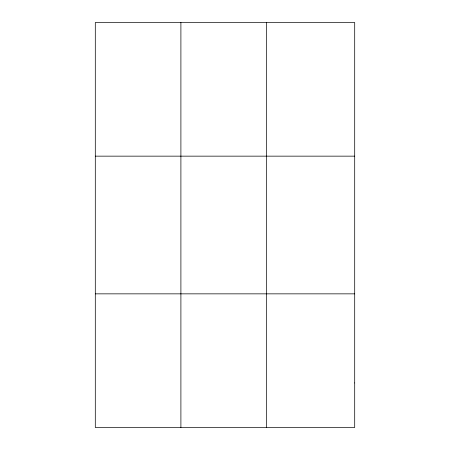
<?xml version="1.0" encoding="UTF-8"?>
<svg xmlns="http://www.w3.org/2000/svg" width="450" height="450" viewBox="0 0 450 450"><rect width="100%" height="100%" fill="white"/><g stroke="black" fill="none" stroke-linecap="round" stroke-linejoin="round"><path stroke-width="0.67" d="M180.9 427.5L180.9 22.5M266.507 427.5L266.507 22.5M95.299 156.15L354.701 156.15M95.299 293.85L354.701 293.85M354.701 382.95L354.701 427.5L95.299 427.5L95.299 22.5L354.701 22.5L354.701 382.95"/></g></svg>
